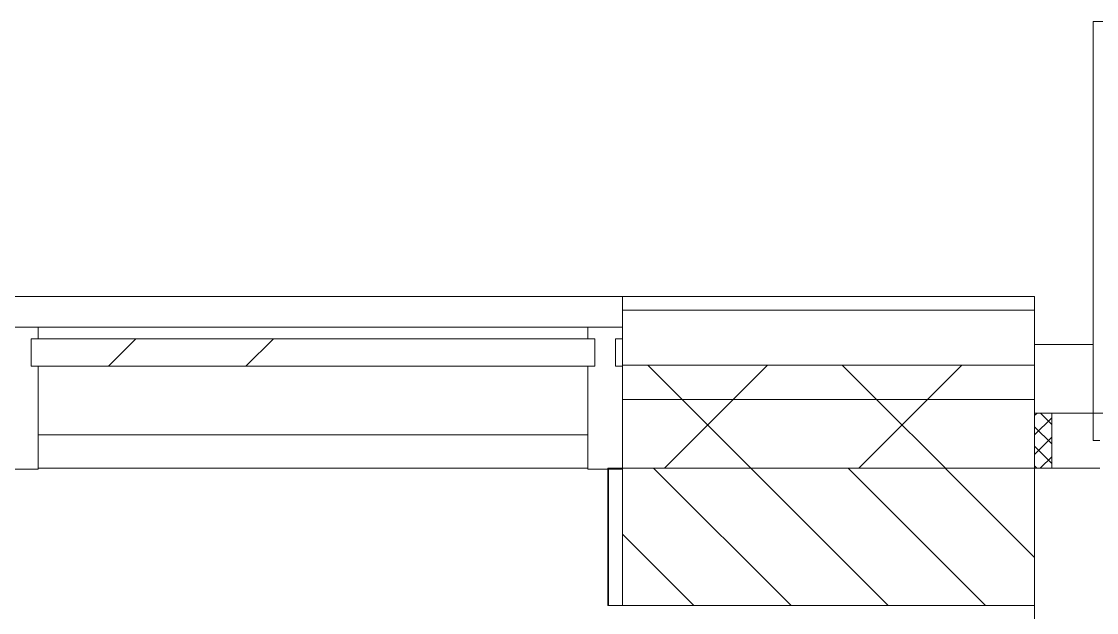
# Model space of a CAD drawing. Header units: millimetres. Extents: x -249154 to 415037, y -45458 to 354837.
# Drawn here: x 18801 to 20365, y 106076 to 106936 of the extents above; entities that cross this region are included whole.
import ezdxf

# ---------------------------------------------------------------- set-up
doc = ezdxf.new("R2010")
doc.units = ezdxf.units.MM
for name, color, linetype, lineweight, true_color in [('A-DOOR-1', 7, 'Continuous', 5, 0xc0c0c0), ('A-DOOR-FRAM-1', 7, 'Continuous', 5, 0xc0c0c0), ('A-WALL-1', 9, 'Continuous', 5, 0x808080), ('A-WALL-FNSH-1', 9, 'Continuous', 5, 0x808080)]:
    doc.layers.add(name, color=color, linetype=linetype, lineweight=lineweight, true_color=true_color)
for name, color, linetype, lineweight in [('A-DOOR-FRAM-2', 7, 'Continuous', 5), ('A-GLAZ-CURT', 7, 'Continuous', 9), ('A-GLAZ-CURT-1', 7, 'Continuous', 5), ('A-GLAZ-CURT-2', 7, 'Continuous', 20), ('A-GLAZ-CWMG', 7, 'Continuous', 9), ('A-GLAZ-CWMG-1', 7, 'Continuous', 20), ('A-WALL', 7, 'Continuous', 5), ('I-WALL', 7, 'Continuous', 5)]:
    doc.layers.add(name, color=color, linetype=linetype, lineweight=lineweight)
pattern_1 = [(45, (0, 0), (-141.4214, 141.4214), []), (135, (0, 0), (-141.4214, -141.4214), [])]

# ---------------------------------------------------------------- blocks, each defined once
blk = doc.blocks.new('Системная панель - Стекло - 40мм-V27-Объем проектирования 1 этажа')
at = {"layer": 'A-GLAZ-CURT-1'}
h = blk.add_hatch(dxfattribs=at)
h.set_pattern_fill('FP_52', color=256, style=0, pattern_type=2)
h.set_pattern_definition([(45, (-19360.26, -27088.3), (-565.685, 565.685), [400, -1200]), (45, (-19760.26, -27288.3), (-565.685, 565.685), [1200, -400]), (45, (-18960.26, -27488.3), (-565.685, 565.685), [400, -1200])])
h.paths.add_polyline_path([(116, -40), (410, -38.3), (410, 0), (-410, 0), (-410, -40), (-15.4, -40)])
at = {"layer": 'A-GLAZ-CURT-2'}
for p, q in [((410, 0), (-410, 0)), ((-410, 0), (-410, -40)), ((410, -40), (410, 0)), ((-410, -40), (410, -40))]:
    blk.add_line(p, q, dxfattribs=at)
blk = doc.blocks.new('Прямоугольный импост - Импост структурный с накладкой - 160мм Темный-33186088-Объем проектирования 1 этажа')
at = {"layer": 'A-GLAZ-CWMG'}
for p, q in [((17760.3, 27307), (16960.3, 27307)), ((17760.3, 27150), (16960.3, 27150))]:
    blk.add_line(p, q, dxfattribs=at)
blk = doc.blocks.new('Прямоугольный импост - Импост структурный с накладкой - 190мм-V28-Объем проектирования 1 этажа')
at = {"layer": 'A-GLAZ-CWMG-1'}
for p, q in [((-50, 40), (-50, 190)), ((-50, 190), (0, 190)), ((0, 190), (0, 40)), ((-40, 40), (-50, 40)), ((-40, 0), (-40, 40)), ((-10, 40), (-10, 0)), ((0, 40), (-10, 40)), ((-50, -17), (-50, 0)), ((-50, 0), (-40, 0)), ((-10, 0), (0, 0)), ((0, 0), (0, -17)), ((0, -17), (-50, -17))]:
    blk.add_line(p, q, dxfattribs=at)
blk = doc.blocks.new('Прямоугольный импост - Импост структурный с накладкой - 190мм-V63-Объем проектирования 1 этажа')
at = {"layer": 'A-GLAZ-CWMG-1'}
for p, q in [((0, 190), (-50, 190)), ((-50, 190), (-50, 40)), ((0, 40), (0, 188.3)), ((-50, 40), (-40, 40)), ((-40, 40), (-40, 0)), ((-10, 0), (-10, 40)), ((-10, 40), (0, 40)), ((-40, 0), (-50, 0)), ((-50, 0), (-50, -17)), ((0, 0), (-10, 0)), ((0, -17), (0, 0)), ((-50, -17), (0, -17))]:
    blk.add_line(p, q, dxfattribs=at)
blk = doc.blocks.new('110_Дверь_СКБ_2Ст_Наружная - ДН-1_л_ Двухстворчатая 1450 х3300 _h_ в свету с верхним остеклением-23567691-Объем проектирования 1 этажа')
at = {"layer": 'A-DOOR-FRAM-2'}
h = blk.add_hatch(dxfattribs=at)
h.set_pattern_fill('FP_183', color=256, style=0, pattern_type=2)
h.set_pattern_definition([(45, (-621.384, 189.685), (-14.1421, 14.1421), []), (135, (-621.384, 189.685), (-14.1421, -14.1421), [])])
h.paths.add_polyline_path([(-830.5, -125), (-805.5, -124), (-805.5, -45), (-830.5, -45), (-830.5, -85)])
at = {"layer": 'A-DOOR-1'}
for p, q in [((-745.5, 525), (-745.5, -45)), ((-705.5, 525), (-745.5, 525)), ((-745.5, -45), (-705.5, -45))]:
    blk.add_line(p, q, dxfattribs=at)
blk.add_arc((-745.5, -45), 570, 0, 90, dxfattribs=at)
at = {"layer": 'A-DOOR-FRAM-1'}
for p, q in [((-805.5, -45), (-830.5, -45)), ((-830.5, -45), (-830.5, -125)), ((-745.5, -45), (-805.5, -45)), ((-805.5, -45), (-805.5, -125)), ((-805.5, -125), (-805.5, -45)), ((-745.5, -85), (-745.5, -45)), ((-735.5, -85), (-745.5, -85)), ((-830.5, -125), (-805.5, -125)), ((-805.5, -125), (-735.5, -125))]:
    blk.add_line(p, q, dxfattribs=at)
blk = doc.blocks.new('1floor')
at = {"layer": 'A-WALL'}
h = blk.add_hatch(dxfattribs=at)
h.set_pattern_fill('FP_24', color=256, style=0, pattern_type=2)
h.set_pattern_definition(pattern_1)
h.paths.add_polyline_path([(33717.7, 27200), (33760, 27200), (33760, 27250), (31910, 27250), (31910, 27200), (33710, 27200)])
h.paths.add_polyline_path([(30810, 27200), (30810, 27250), (21910, 27250), (21910, 27200), (30623.1, 27200)])
h.paths.add_polyline_path([(20210, 27200), (20210, 27250), (19610.3, 27250), (19610.3, 27200)])
h.paths.add_polyline_path([(18710.3, 27200), (18710.3, 27250), (17810.3, 27250), (17810.3, 27200), (18244.8, 27200)])
h.paths.add_polyline_path([(16181.7, 27200), (16910.3, 27200), (16910.3, 27250), (16010.3, 27250), (16010.3, 27200)])
h.paths.add_polyline_path([(13730, 27200), (15110.3, 27200), (15110.3, 27250), (13730, 27250)])
h = blk.add_hatch(dxfattribs=at)
h.set_pattern_fill('FP_24', color=256, style=0, pattern_type=2)
h.set_pattern_definition(pattern_1)
h.paths.add_polyline_path([(25810, 27100), (30778, 27102), (30778, 27110), (30810, 27110), (30810, 27200), (21910, 27200), (21910, 27100), (24434, 27100)])
h.paths.add_polyline_path([(18244.8, 27100), (18710.3, 27100), (18710.3, 27200), (17810.3, 27200), (17810.3, 27100), (18110.3, 27100)])
h.paths.add_polyline_path([(33010, 27100), (33710, 27100), (33710, 27200), (31910, 27200), (31910, 27110), (31942, 27110), (31942, 27102), (32686.2, 27100)])
h.paths.add_polyline_path([(16181.7, 27100), (16910.3, 27100), (16910.3, 27200), (16010.3, 27200), (16010.3, 27100)])
h.paths.add_polyline_path([(20210, 27100), (20210, 27200), (19610.3, 27200), (19610.3, 27100)])
h.paths.add_polyline_path([(14310, 27100), (15110.3, 27100), (15110.3, 27200), (13730, 27200), (13730, 27100), (14118.6, 27100)])
h = blk.add_hatch(dxfattribs=at)
h.set_pattern_fill('FP_2', color=256, style=0, pattern_type=2)
h.set_pattern_definition([(135, (0, 0), (-70.71068, -70.71068), [])])
h.paths.add_polyline_path([(16035.3, 26900), (16910.3, 26900), (16910.3, 27100), (16010.3, 27100), (16010.3, 26900)])
h.paths.add_polyline_path([(14310, 26900), (15110.3, 26900), (15110.3, 27100), (14310, 27100), (14310, 26995.1)])
h.paths.add_polyline_path([(20210, 26900), (20210, 27100), (19610.3, 27100), (19610.3, 26900), (19792.1, 26900)])
h.paths.add_polyline_path([(18110.3, 26900), (18110.3, 27100), (17810.3, 27100), (17810.3, 26900)])
for p, q in [((18710.3, 27350), (19610.3, 27350)), ((19610.3, 27330), (20210, 27330)), ((20210, 27280), (20295, 27280)), ((19610.3, 27250), (20210, 27250)), ((19610.3, 27200), (20210, 27200)), ((19560.4, 27100), (18759.8, 27100)), ((20210, 27100), (19590.3, 27100)), ((19610.3, 27100), (20210, 27100))]:
    blk.add_line(p, q, dxfattribs=at)
at = {"layer": 'A-WALL-1'}
for p, q in [((19610.3, 27330), (19610.3, 27100)), ((20210, 27180), (20210, 27330)), ((19590.3, 27100), (19590.3, 26900)), ((19610.3, 27100), (19610.3, 26900)), ((20210, 26900), (20210, 27100)), ((19590.3, 26900), (20210, 26900))]:
    blk.add_line(p, q, dxfattribs=at)
at = {"layer": 'A-WALL-FNSH-1'}
for p, q in [((20210, 27350), (19610.3, 27350)), ((19610.3, 27350), (19610.3, 27330)), ((20210, 27330), (20210, 27350)), ((19589.3, 27100), (19589.3, 26900)), ((19590.3, 27100), (19589.3, 27100)), ((19589.3, 26900), (19590.3, 26900))]:
    blk.add_line(p, q, dxfattribs=at)
at = {"layer": 'I-WALL'}
for p, q in [((18759.8, 27100), (19560.4, 27100)), ((20210, 26900), (20210, 26880))]:
    blk.add_line(p, q, dxfattribs=at)
at = {"layer": 'A-DOOR-1'}
blk.add_blockref('110_Дверь_СКБ_2Ст_Наружная - ДН-1_л_ Двухстворчатая 1450 х3300 _h_ в свету с верхним остеклением-23567691-Объем проектирования 1 этажа', (21040.5, 27225), dxfattribs=at)
at = {"layer": 'A-GLAZ-CURT'}
blk.add_blockref('Системная панель - Стекло - 40мм-V27-Объем проектирования 1 этажа', (19160.3, 27288.3), dxfattribs=at)
at = {"layer": 'A-GLAZ-CWMG', "rotation": 180}
blk.add_blockref('Прямоугольный импост - Импост структурный с накладкой - 190мм-V63-Объем проектирования 1 этажа', (18710.3, 27288.3), dxfattribs=at)
at = {"layer": 'A-GLAZ-CWMG'}
blk.add_blockref('Прямоугольный импост - Импост структурный с накладкой - 160мм Темный-33186088-Объем проектирования 1 этажа', (1800, -1.7), dxfattribs=at)
at = {"layer": 'A-GLAZ-CWMG', "extrusion": (0, 0, -1), "rotation": 180}
blk.add_blockref('Прямоугольный импост - Импост структурный с накладкой - 190мм-V28-Объем проектирования 1 этажа', (-19610.3, 27288.3), dxfattribs=at)

msp = doc.modelspace()

# ---------------------------------------------------------------- block references
msp.add_blockref('1floor', (64.7, 79186.1))

doc.saveas('drawing.dxf')
